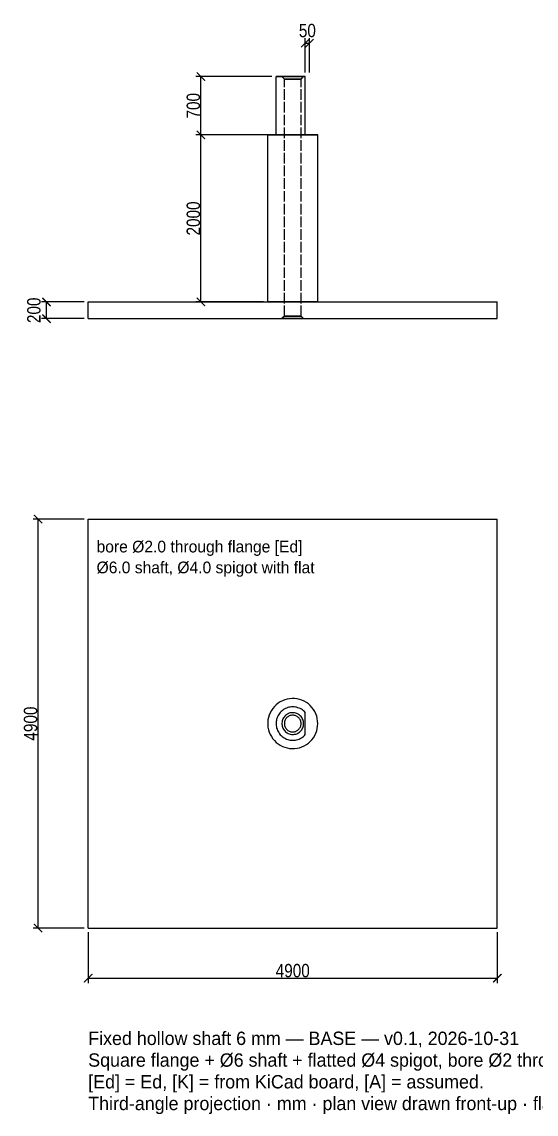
# Model space of a CAD drawing. Header units: millimetres. Extents: x -32 to 106, y -47 to 84.
# Drawn here: x -32.4 to 29.2, y -46.8 to 84 of the extents above; entities that cross this region are included whole.
import ezdxf

# ---------------------------------------------------------------- set-up
doc = ezdxf.new("R2010")
doc.units = ezdxf.units.MM
doc.linetypes.add('DASHED', pattern=[1.524, 1.27, -0.254])
for name, color, linetype in [('DIMS', 3, 'CONTINUOUS'), ('HIDDEN', 8, 'DASHED'), ('TEXT', 7, 'CONTINUOUS'), ('VISIBLE', 7, 'CONTINUOUS')]:
    doc.layers.add(name, color=color, linetype=linetype)
doc.styles.add('OpenSansCondensed-Light', font='OpenSansCondensed-Light.ttf')
doc.dimstyles.new('EZDXF', dxfattribs={"dimtxt": 0.25, "dimasz": 0.175, "dimexe": 0.375, "dimexo": 0.125, "dimgap": 0.1, "dimtad": 1, "dimlfac": 100, "dimzin": 12, "dimdsep": 46, "dimtxsty": 'OpenSansCondensed-Light', "dimblk": 'ARCHTICK', "dimcen": 2.5, "dimazin": 3, "dimtfac": 0.5, "dimtmove": 2, "dimatfit": 3})

# ---------------------------------------------------------------- blocks, each defined once
blk = doc.blocks.new('_ARCHTICK')
at = {"color": 0, "linetype": 'BYBLOCK', "const_width": 0.15}
blk.add_lwpolyline([(-0.5, -0.5), (0.5, 0.5)], dxfattribs=at)

msp = doc.modelspace()

# ---------------------------------------------------------------- linework, layer by layer
at = {"layer": 'HIDDEN'}
for points in [[(-2, 77.5), (-1.94444, 77.5), (-1.88889, 77.5), (-1.83333, 77.5), (-1.77778, 77.5), (-1.72222, 77.5), (-1.66667, 77.5), (-1.61111, 77.5), (-1.55556, 77.5), (-1.5, 77.5), (-1.44444, 77.5), (-1.38889, 77.5), (-1.33333, 77.5), (-1.27778, 77.5), (-1.22222, 77.5), (-1.16667, 77.5), (-1.11111, 77.5), (-1.05556, 77.5), (-1, 77.5), (-0.94444, 77.5), (-0.88889, 77.5), (-0.83333, 77.5), (-0.77778, 77.5), (-0.72222, 77.5), (-0.66667, 77.5), (-0.61111, 77.5), (-0.55556, 77.5), (-0.5, 77.5), (-0.44444, 77.5), (-0.38889, 77.5), (-0.33333, 77.5), (-0.27778, 77.5), (-0.22222, 77.5), (-0.16667, 77.5), (-0.11111, 77.5), (-0.05556, 77.5), (0, 77.5), (0.05556, 77.5), (0.11111, 77.5), (0.16667, 77.5), (0.22222, 77.5), (0.27778, 77.5), (0.33333, 77.5), (0.38889, 77.5), (0.44444, 77.5), (0.5, 77.5), (0.55556, 77.5), (0.61111, 77.5), (0.66667, 77.5), (0.72222, 77.5), (0.77778, 77.5), (0.83333, 77.5), (0.88889, 77.5), (0.94444, 77.5), (1, 77.5), (1.05556, 77.5), (1.11111, 77.5), (1.16667, 77.5), (1.22222, 77.5), (1.27778, 77.5), (1.33333, 77.5), (1.38889, 77.5), (1.44444, 77.5), (1.5, 77.5)], [(1.3, 77.5), (1.25873, 77.5), (1.21746, 77.5), (1.17619, 77.5), (1.13492, 77.5), (1.09365, 77.5), (1.05238, 77.5), (1.01111, 77.5), (0.96984, 77.5), (0.92857, 77.5), (0.8873, 77.5), (0.84603, 77.5), (0.80476, 77.5), (0.76349, 77.5), (0.72222, 77.5), (0.68095, 77.5), (0.63968, 77.5), (0.59841, 77.5), (0.55714, 77.5), (0.51587, 77.5), (0.4746, 77.5), (0.43333, 77.5), (0.39206, 77.5), (0.35079, 77.5), (0.30952, 77.5), (0.26825, 77.5), (0.22698, 77.5), (0.18571, 77.5), (0.14444, 77.5), (0.10317, 77.5), (0.0619, 77.5), (0.02063, 77.5), (-0.02063, 77.5), (-0.0619, 77.5), (-0.10317, 77.5), (-0.14444, 77.5), (-0.18571, 77.5), (-0.22698, 77.5), (-0.26825, 77.5), (-0.30952, 77.5), (-0.35079, 77.5), (-0.39206, 77.5), (-0.43333, 77.5), (-0.4746, 77.5), (-0.51587, 77.5), (-0.55714, 77.5), (-0.59841, 77.5), (-0.63968, 77.5), (-0.68095, 77.5), (-0.72222, 77.5), (-0.76349, 77.5), (-0.80476, 77.5), (-0.84603, 77.5), (-0.8873, 77.5), (-0.92857, 77.5), (-0.96984, 77.5), (-1.01111, 77.5), (-1.05238, 77.5), (-1.09365, 77.5), (-1.13492, 77.5), (-1.17619, 77.5), (-1.21746, 77.5), (-1.25873, 77.5), (-1.3, 77.5)], [(-1.3, 77.5), (-1.25873, 77.5), (-1.21746, 77.5), (-1.17619, 77.5), (-1.13492, 77.5), (-1.09365, 77.5), (-1.05238, 77.5), (-1.01111, 77.5), (-0.96984, 77.5), (-0.92857, 77.5), (-0.8873, 77.5), (-0.84603, 77.5), (-0.80476, 77.5), (-0.76349, 77.5), (-0.72222, 77.5), (-0.68095, 77.5), (-0.63968, 77.5), (-0.59841, 77.5), (-0.55714, 77.5), (-0.51587, 77.5), (-0.4746, 77.5), (-0.43333, 77.5), (-0.39206, 77.5), (-0.35079, 77.5), (-0.30952, 77.5), (-0.26825, 77.5), (-0.22698, 77.5), (-0.18571, 77.5), (-0.14444, 77.5), (-0.10317, 77.5), (-0.0619, 77.5), (-0.02063, 77.5), (0.02063, 77.5), (0.0619, 77.5), (0.10317, 77.5), (0.14444, 77.5), (0.18571, 77.5), (0.22698, 77.5), (0.26825, 77.5), (0.30952, 77.5), (0.35079, 77.5), (0.39206, 77.5), (0.43333, 77.5), (0.4746, 77.5), (0.51587, 77.5), (0.55714, 77.5), (0.59841, 77.5), (0.63968, 77.5), (0.68095, 77.5), (0.72222, 77.5), (0.76349, 77.5), (0.80476, 77.5), (0.84603, 77.5), (0.8873, 77.5), (0.92857, 77.5), (0.96984, 77.5), (1.01111, 77.5), (1.05238, 77.5), (1.09365, 77.5), (1.13492, 77.5), (1.17619, 77.5), (1.21746, 77.5), (1.25873, 77.5), (1.3, 77.5)], [(-1, 77.2), (-1.3, 77.5)], [(1, 77.2), (0.96825, 77.2), (0.93651, 77.2), (0.90476, 77.2), (0.87302, 77.2), (0.84127, 77.2), (0.80952, 77.2), (0.77778, 77.2), (0.74603, 77.2), (0.71429, 77.2), (0.68254, 77.2), (0.65079, 77.2), (0.61905, 77.2), (0.5873, 77.2), (0.55556, 77.2), (0.52381, 77.2), (0.49206, 77.2), (0.46032, 77.2), (0.42857, 77.2), (0.39683, 77.2), (0.36508, 77.2), (0.33333, 77.2), (0.30159, 77.2), (0.26984, 77.2), (0.2381, 77.2), (0.20635, 77.2), (0.1746, 77.2), (0.14286, 77.2), (0.11111, 77.2), (0.07937, 77.2), (0.04762, 77.2), (0.01587, 77.2), (-0.01587, 77.2), (-0.04762, 77.2), (-0.07937, 77.2), (-0.11111, 77.2), (-0.14286, 77.2), (-0.1746, 77.2), (-0.20635, 77.2), (-0.2381, 77.2), (-0.26984, 77.2), (-0.30159, 77.2), (-0.33333, 77.2), (-0.36508, 77.2), (-0.39683, 77.2), (-0.42857, 77.2), (-0.46032, 77.2), (-0.49206, 77.2), (-0.52381, 77.2), (-0.55556, 77.2), (-0.5873, 77.2), (-0.61905, 77.2), (-0.65079, 77.2), (-0.68254, 77.2), (-0.71429, 77.2), (-0.74603, 77.2), (-0.77778, 77.2), (-0.80952, 77.2), (-0.84127, 77.2), (-0.87302, 77.2), (-0.90476, 77.2), (-0.93651, 77.2), (-0.96825, 77.2), (-1, 77.2)], [(-1, 77.2), (-0.96825, 77.2), (-0.93651, 77.2), (-0.90476, 77.2), (-0.87302, 77.2), (-0.84127, 77.2), (-0.80952, 77.2), (-0.77778, 77.2), (-0.74603, 77.2), (-0.71429, 77.2), (-0.68254, 77.2), (-0.65079, 77.2), (-0.61905, 77.2), (-0.5873, 77.2), (-0.55556, 77.2), (-0.52381, 77.2), (-0.49206, 77.2), (-0.46032, 77.2), (-0.42857, 77.2), (-0.39683, 77.2), (-0.36508, 77.2), (-0.33333, 77.2), (-0.30159, 77.2), (-0.26984, 77.2), (-0.2381, 77.2), (-0.20635, 77.2), (-0.1746, 77.2), (-0.14286, 77.2), (-0.11111, 77.2), (-0.07937, 77.2), (-0.04762, 77.2), (-0.01587, 77.2), (0.01587, 77.2), (0.04762, 77.2), (0.07937, 77.2), (0.11111, 77.2), (0.14286, 77.2), (0.1746, 77.2), (0.20635, 77.2), (0.2381, 77.2), (0.26984, 77.2), (0.30159, 77.2), (0.33333, 77.2), (0.36508, 77.2), (0.39683, 77.2), (0.42857, 77.2), (0.46032, 77.2), (0.49206, 77.2), (0.52381, 77.2), (0.55556, 77.2), (0.5873, 77.2), (0.61905, 77.2), (0.65079, 77.2), (0.68254, 77.2), (0.71429, 77.2), (0.74603, 77.2), (0.77778, 77.2), (0.80952, 77.2), (0.84127, 77.2), (0.87302, 77.2), (0.90476, 77.2), (0.93651, 77.2), (0.96825, 77.2), (1, 77.2)], [(-1, 48.8), (-1, 77.2)], [(1, 77.2), (1.3, 77.5)], [(1, 48.8), (1, 77.2)], [(-3, 70.5), (-2.90476, 70.5), (-2.80952, 70.5), (-2.71429, 70.5), (-2.61905, 70.5), (-2.52381, 70.5), (-2.42857, 70.5), (-2.33333, 70.5), (-2.2381, 70.5), (-2.14286, 70.5), (-2.04762, 70.5), (-1.95238, 70.5), (-1.85714, 70.5), (-1.7619, 70.5), (-1.66667, 70.5), (-1.57143, 70.5), (-1.47619, 70.5), (-1.38095, 70.5), (-1.28571, 70.5), (-1.19048, 70.5), (-1.09524, 70.5), (-1, 70.5), (-0.90476, 70.5), (-0.80952, 70.5), (-0.71429, 70.5), (-0.61905, 70.5), (-0.52381, 70.5), (-0.42857, 70.5), (-0.33333, 70.5), (-0.2381, 70.5), (-0.14286, 70.5), (-0.04762, 70.5), (0.04762, 70.5), (0.14286, 70.5), (0.2381, 70.5), (0.33333, 70.5), (0.42857, 70.5), (0.52381, 70.5), (0.61905, 70.5), (0.71429, 70.5), (0.80952, 70.5), (0.90476, 70.5), (1, 70.5), (1.09524, 70.5), (1.19048, 70.5), (1.28571, 70.5), (1.38095, 70.5), (1.47619, 70.5), (1.57143, 70.5), (1.66667, 70.5), (1.7619, 70.5), (1.85714, 70.5), (1.95238, 70.5), (2.04762, 70.5), (2.14286, 70.5), (2.2381, 70.5), (2.33333, 70.5), (2.42857, 70.5), (2.52381, 70.5), (2.61905, 70.5), (2.71429, 70.5), (2.80952, 70.5), (2.90476, 70.5), (3, 70.5)], [(1.5, 70.5), (1.44444, 70.5), (1.38889, 70.5), (1.33333, 70.5), (1.27778, 70.5), (1.22222, 70.5), (1.16667, 70.5), (1.11111, 70.5), (1.05556, 70.5), (1, 70.5), (0.94444, 70.5), (0.88889, 70.5), (0.83333, 70.5), (0.77778, 70.5), (0.72222, 70.5), (0.66667, 70.5), (0.61111, 70.5), (0.55556, 70.5), (0.5, 70.5), (0.44444, 70.5), (0.38889, 70.5), (0.33333, 70.5), (0.27778, 70.5), (0.22222, 70.5), (0.16667, 70.5), (0.11111, 70.5), (0.05556, 70.5), (0, 70.5), (-0.05556, 70.5), (-0.11111, 70.5), (-0.16667, 70.5), (-0.22222, 70.5), (-0.27778, 70.5), (-0.33333, 70.5), (-0.38889, 70.5), (-0.44444, 70.5), (-0.5, 70.5), (-0.55556, 70.5), (-0.61111, 70.5), (-0.66667, 70.5), (-0.72222, 70.5), (-0.77778, 70.5), (-0.83333, 70.5), (-0.88889, 70.5), (-0.94444, 70.5), (-1, 70.5), (-1.05556, 70.5), (-1.11111, 70.5), (-1.16667, 70.5), (-1.22222, 70.5), (-1.27778, 70.5), (-1.33333, 70.5), (-1.38889, 70.5), (-1.44444, 70.5), (-1.5, 70.5), (-1.55556, 70.5), (-1.61111, 70.5), (-1.66667, 70.5), (-1.72222, 70.5), (-1.77778, 70.5), (-1.83333, 70.5), (-1.88889, 70.5), (-1.94444, 70.5), (-2, 70.5)], [(-2, 70.5), (-1.94444, 70.5), (-1.88889, 70.5), (-1.83333, 70.5), (-1.77778, 70.5), (-1.72222, 70.5), (-1.66667, 70.5), (-1.61111, 70.5), (-1.55556, 70.5), (-1.5, 70.5), (-1.44444, 70.5), (-1.38889, 70.5), (-1.33333, 70.5), (-1.27778, 70.5), (-1.22222, 70.5), (-1.16667, 70.5), (-1.11111, 70.5), (-1.05556, 70.5), (-1, 70.5), (-0.94444, 70.5), (-0.88889, 70.5), (-0.83333, 70.5), (-0.77778, 70.5), (-0.72222, 70.5), (-0.66667, 70.5), (-0.61111, 70.5), (-0.55556, 70.5), (-0.5, 70.5), (-0.44444, 70.5), (-0.38889, 70.5), (-0.33333, 70.5), (-0.27778, 70.5), (-0.22222, 70.5), (-0.16667, 70.5), (-0.11111, 70.5), (-0.05556, 70.5), (0, 70.5), (0.05556, 70.5), (0.11111, 70.5), (0.16667, 70.5), (0.22222, 70.5), (0.27778, 70.5), (0.33333, 70.5), (0.38889, 70.5), (0.44444, 70.5), (0.5, 70.5), (0.55556, 70.5), (0.61111, 70.5), (0.66667, 70.5), (0.72222, 70.5), (0.77778, 70.5), (0.83333, 70.5), (0.88889, 70.5), (0.94444, 70.5), (1, 70.5), (1.05556, 70.5), (1.11111, 70.5), (1.16667, 70.5), (1.22222, 70.5), (1.27778, 70.5), (1.33333, 70.5), (1.38889, 70.5), (1.44444, 70.5), (1.5, 70.5)], [(-24.5, 48.5), (-24.5, 50.5)], [(-24.5, 50.5), (24.5, 50.5)], [(3, 50.5), (2.90476, 50.5), (2.80952, 50.5), (2.71429, 50.5), (2.61905, 50.5), (2.52381, 50.5), (2.42857, 50.5), (2.33333, 50.5), (2.2381, 50.5), (2.14286, 50.5), (2.04762, 50.5), (1.95238, 50.5), (1.85714, 50.5), (1.7619, 50.5), (1.66667, 50.5), (1.57143, 50.5), (1.47619, 50.5), (1.38095, 50.5), (1.28571, 50.5), (1.19048, 50.5), (1.09524, 50.5), (1, 50.5), (0.90476, 50.5), (0.80952, 50.5), (0.71429, 50.5), (0.61905, 50.5), (0.52381, 50.5), (0.42857, 50.5), (0.33333, 50.5), (0.2381, 50.5), (0.14286, 50.5), (0.04762, 50.5), (-0.04762, 50.5), (-0.14286, 50.5), (-0.2381, 50.5), (-0.33333, 50.5), (-0.42857, 50.5), (-0.52381, 50.5), (-0.61905, 50.5), (-0.71429, 50.5), (-0.80952, 50.5), (-0.90476, 50.5), (-1, 50.5), (-1.09524, 50.5), (-1.19048, 50.5), (-1.28571, 50.5), (-1.38095, 50.5), (-1.47619, 50.5), (-1.57143, 50.5), (-1.66667, 50.5), (-1.7619, 50.5), (-1.85714, 50.5), (-1.95238, 50.5), (-2.04762, 50.5), (-2.14286, 50.5), (-2.2381, 50.5), (-2.33333, 50.5), (-2.42857, 50.5), (-2.52381, 50.5), (-2.61905, 50.5), (-2.71429, 50.5), (-2.80952, 50.5), (-2.90476, 50.5), (-3, 50.5)], [(-3, 50.5), (-2.90476, 50.5), (-2.80952, 50.5), (-2.71429, 50.5), (-2.61905, 50.5), (-2.52381, 50.5), (-2.42857, 50.5), (-2.33333, 50.5), (-2.2381, 50.5), (-2.14286, 50.5), (-2.04762, 50.5), (-1.95238, 50.5), (-1.85714, 50.5), (-1.7619, 50.5), (-1.66667, 50.5), (-1.57143, 50.5), (-1.47619, 50.5), (-1.38095, 50.5), (-1.28571, 50.5), (-1.19048, 50.5), (-1.09524, 50.5), (-1, 50.5), (-0.90476, 50.5), (-0.80952, 50.5), (-0.71429, 50.5), (-0.61905, 50.5), (-0.52381, 50.5), (-0.42857, 50.5), (-0.33333, 50.5), (-0.2381, 50.5), (-0.14286, 50.5), (-0.04762, 50.5), (0.04762, 50.5), (0.14286, 50.5), (0.2381, 50.5), (0.33333, 50.5), (0.42857, 50.5), (0.52381, 50.5), (0.61905, 50.5), (0.71429, 50.5), (0.80952, 50.5), (0.90476, 50.5), (1, 50.5), (1.09524, 50.5), (1.19048, 50.5), (1.28571, 50.5), (1.38095, 50.5), (1.47619, 50.5), (1.57143, 50.5), (1.66667, 50.5), (1.7619, 50.5), (1.85714, 50.5), (1.95238, 50.5), (2.04762, 50.5), (2.14286, 50.5), (2.2381, 50.5), (2.33333, 50.5), (2.42857, 50.5), (2.52381, 50.5), (2.61905, 50.5), (2.71429, 50.5), (2.80952, 50.5), (2.90476, 50.5), (3, 50.5)], [(24.5, 48.5), (24.5, 50.5)], [(-24.5, 48.5), (24.5, 48.5)], [(-1, 48.8), (-1.3, 48.5)], [(1.3, 48.5), (1.25873, 48.5), (1.21746, 48.5), (1.17619, 48.5), (1.13492, 48.5), (1.09365, 48.5), (1.05238, 48.5), (1.01111, 48.5), (0.96984, 48.5), (0.92857, 48.5), (0.8873, 48.5), (0.84603, 48.5), (0.80476, 48.5), (0.76349, 48.5), (0.72222, 48.5), (0.68095, 48.5), (0.63968, 48.5), (0.59841, 48.5), (0.55714, 48.5), (0.51587, 48.5), (0.4746, 48.5), (0.43333, 48.5), (0.39206, 48.5), (0.35079, 48.5), (0.30952, 48.5), (0.26825, 48.5), (0.22698, 48.5), (0.18571, 48.5), (0.14444, 48.5), (0.10317, 48.5), (0.0619, 48.5), (0.02063, 48.5), (-0.02063, 48.5), (-0.0619, 48.5), (-0.10317, 48.5), (-0.14444, 48.5), (-0.18571, 48.5), (-0.22698, 48.5), (-0.26825, 48.5), (-0.30952, 48.5), (-0.35079, 48.5), (-0.39206, 48.5), (-0.43333, 48.5), (-0.4746, 48.5), (-0.51587, 48.5), (-0.55714, 48.5), (-0.59841, 48.5), (-0.63968, 48.5), (-0.68095, 48.5), (-0.72222, 48.5), (-0.76349, 48.5), (-0.80476, 48.5), (-0.84603, 48.5), (-0.8873, 48.5), (-0.92857, 48.5), (-0.96984, 48.5), (-1.01111, 48.5), (-1.05238, 48.5), (-1.09365, 48.5), (-1.13492, 48.5), (-1.17619, 48.5), (-1.21746, 48.5), (-1.25873, 48.5), (-1.3, 48.5)], [(-1.3, 48.5), (-1.25873, 48.5), (-1.21746, 48.5), (-1.17619, 48.5), (-1.13492, 48.5), (-1.09365, 48.5), (-1.05238, 48.5), (-1.01111, 48.5), (-0.96984, 48.5), (-0.92857, 48.5), (-0.8873, 48.5), (-0.84603, 48.5), (-0.80476, 48.5), (-0.76349, 48.5), (-0.72222, 48.5), (-0.68095, 48.5), (-0.63968, 48.5), (-0.59841, 48.5), (-0.55714, 48.5), (-0.51587, 48.5), (-0.4746, 48.5), (-0.43333, 48.5), (-0.39206, 48.5), (-0.35079, 48.5), (-0.30952, 48.5), (-0.26825, 48.5), (-0.22698, 48.5), (-0.18571, 48.5), (-0.14444, 48.5), (-0.10317, 48.5), (-0.0619, 48.5), (-0.02063, 48.5), (0.02063, 48.5), (0.0619, 48.5), (0.10317, 48.5), (0.14444, 48.5), (0.18571, 48.5), (0.22698, 48.5), (0.26825, 48.5), (0.30952, 48.5), (0.35079, 48.5), (0.39206, 48.5), (0.43333, 48.5), (0.4746, 48.5), (0.51587, 48.5), (0.55714, 48.5), (0.59841, 48.5), (0.63968, 48.5), (0.68095, 48.5), (0.72222, 48.5), (0.76349, 48.5), (0.80476, 48.5), (0.84603, 48.5), (0.8873, 48.5), (0.92857, 48.5), (0.96984, 48.5), (1.01111, 48.5), (1.05238, 48.5), (1.09365, 48.5), (1.13492, 48.5), (1.17619, 48.5), (1.21746, 48.5), (1.25873, 48.5), (1.3, 48.5)], [(1, 48.8), (0.96825, 48.8), (0.93651, 48.8), (0.90476, 48.8), (0.87302, 48.8), (0.84127, 48.8), (0.80952, 48.8), (0.77778, 48.8), (0.74603, 48.8), (0.71429, 48.8), (0.68254, 48.8), (0.65079, 48.8), (0.61905, 48.8), (0.5873, 48.8), (0.55556, 48.8), (0.52381, 48.8), (0.49206, 48.8), (0.46032, 48.8), (0.42857, 48.8), (0.39683, 48.8), (0.36508, 48.8), (0.33333, 48.8), (0.30159, 48.8), (0.26984, 48.8), (0.2381, 48.8), (0.20635, 48.8), (0.1746, 48.8), (0.14286, 48.8), (0.11111, 48.8), (0.07937, 48.8), (0.04762, 48.8), (0.01587, 48.8), (-0.01587, 48.8), (-0.04762, 48.8), (-0.07937, 48.8), (-0.11111, 48.8), (-0.14286, 48.8), (-0.1746, 48.8), (-0.20635, 48.8), (-0.2381, 48.8), (-0.26984, 48.8), (-0.30159, 48.8), (-0.33333, 48.8), (-0.36508, 48.8), (-0.39683, 48.8), (-0.42857, 48.8), (-0.46032, 48.8), (-0.49206, 48.8), (-0.52381, 48.8), (-0.55556, 48.8), (-0.5873, 48.8), (-0.61905, 48.8), (-0.65079, 48.8), (-0.68254, 48.8), (-0.71429, 48.8), (-0.74603, 48.8), (-0.77778, 48.8), (-0.80952, 48.8), (-0.84127, 48.8), (-0.87302, 48.8), (-0.90476, 48.8), (-0.93651, 48.8), (-0.96825, 48.8), (-1, 48.8)], [(-1, 48.8), (-0.96825, 48.8), (-0.93651, 48.8), (-0.90476, 48.8), (-0.87302, 48.8), (-0.84127, 48.8), (-0.80952, 48.8), (-0.77778, 48.8), (-0.74603, 48.8), (-0.71429, 48.8), (-0.68254, 48.8), (-0.65079, 48.8), (-0.61905, 48.8), (-0.5873, 48.8), (-0.55556, 48.8), (-0.52381, 48.8), (-0.49206, 48.8), (-0.46032, 48.8), (-0.42857, 48.8), (-0.39683, 48.8), (-0.36508, 48.8), (-0.33333, 48.8), (-0.30159, 48.8), (-0.26984, 48.8), (-0.2381, 48.8), (-0.20635, 48.8), (-0.1746, 48.8), (-0.14286, 48.8), (-0.11111, 48.8), (-0.07937, 48.8), (-0.04762, 48.8), (-0.01587, 48.8), (0.01587, 48.8), (0.04762, 48.8), (0.07937, 48.8), (0.11111, 48.8), (0.14286, 48.8), (0.1746, 48.8), (0.20635, 48.8), (0.2381, 48.8), (0.26984, 48.8), (0.30159, 48.8), (0.33333, 48.8), (0.36508, 48.8), (0.39683, 48.8), (0.42857, 48.8), (0.46032, 48.8), (0.49206, 48.8), (0.52381, 48.8), (0.55556, 48.8), (0.5873, 48.8), (0.61905, 48.8), (0.65079, 48.8), (0.68254, 48.8), (0.71429, 48.8), (0.74603, 48.8), (0.77778, 48.8), (0.80952, 48.8), (0.84127, 48.8), (0.87302, 48.8), (0.90476, 48.8), (0.93651, 48.8), (0.96825, 48.8), (1, 48.8)], [(1.3, 48.5), (1, 48.8)], [(-24.5, -24.5), (-24.5, 24.5)], [(-24.5, 24.5), (24.5, 24.5)], [(24.5, -24.5), (24.5, 24.5)], [(3, 0), (2.98509, 0.2987), (2.94052, 0.59444), (2.86672, 0.88427), (2.76443, 1.1653), (2.63466, 1.43476), (2.47872, 1.68996), (2.29813, 1.92836), (2.09471, 2.1476), (1.87047, 2.34549), (1.62764, 2.52008), (1.36863, 2.66962), (1.09602, 2.79262), (0.81252, 2.88787), (0.52094, 2.95442), (0.22419, 2.99161), (-0.07479, 2.99907), (-0.37303, 2.97672), (-0.66756, 2.92478), (-0.95546, 2.84378), (-1.23386, 2.73452), (-1.5, 2.59808), (-1.75123, 2.43581), (-1.98506, 2.24934), (-2.19916, 2.04052), (-2.3914, 1.81141), (-2.55987, 1.56431), (-2.70291, 1.30165), (-2.81908, 1.02606), (-2.90723, 0.74027), (-2.96649, 0.44713), (-2.99627, 0.14954), (-2.99627, -0.14954), (-2.96649, -0.44713), (-2.90723, -0.74027), (-2.81908, -1.02606), (-2.70291, -1.30165), (-2.55987, -1.56431), (-2.3914, -1.81141), (-2.19916, -2.04052), (-1.98506, -2.24934), (-1.75123, -2.43581), (-1.5, -2.59808), (-1.23386, -2.73452), (-0.95546, -2.84378), (-0.66756, -2.92478), (-0.37303, -2.97672), (-0.07479, -2.99907), (0.22419, -2.99161), (0.52094, -2.95442), (0.81252, -2.88787), (1.09602, -2.79262), (1.36863, -2.66962), (1.62764, -2.52008), (1.87047, -2.34549), (2.09471, -2.1476), (2.29813, -1.92836), (2.47872, -1.68996), (2.63466, -1.43476), (2.76443, -1.1653), (2.86672, -0.88427), (2.94052, -0.59444), (2.98509, -0.2987), (3, 0)], [(1.5, 1.32288), (1.3941, 1.43405), (1.27998, 1.53677), (1.15831, 1.63043), (1.02982, 1.71449), (0.89527, 1.78843), (0.75543, 1.85184), (0.61114, 1.90434), (0.46325, 1.94561), (0.31263, 1.97541), (0.16017, 1.99358), (0.00676, 1.99999), (-0.14668, 1.99461), (-0.29927, 1.97748), (-0.45008, 1.9487), (-0.59825, 1.90843), (-0.74289, 1.85691), (-0.88315, 1.79445), (-1.01821, 1.72141), (-1.14726, 1.63823), (-1.26956, 1.54539), (-1.38437, 1.44344), (-1.49102, 1.33299), (-1.58888, 1.21468), (-1.67738, 1.08921), (-1.756, 0.95732), (-1.82426, 0.81979), (-1.88178, 0.67743), (-1.9282, 0.53108), (-1.96326, 0.38159), (-1.98675, 0.22986), (-1.99853, 0.07677), (-1.99853, -0.07677), (-1.98675, -0.22986), (-1.96326, -0.38159), (-1.9282, -0.53108), (-1.88178, -0.67743), (-1.82426, -0.81979), (-1.756, -0.95732), (-1.67738, -1.08921), (-1.58888, -1.21468), (-1.49102, -1.33299), (-1.38437, -1.44344), (-1.26956, -1.54539), (-1.14726, -1.63823), (-1.01821, -1.72141), (-0.88315, -1.79445), (-0.74289, -1.85691), (-0.59825, -1.90843), (-0.45008, -1.9487), (-0.29927, -1.97748), (-0.14668, -1.99461), (0.00676, -1.99999), (0.16017, -1.99358), (0.31263, -1.97541), (0.46325, -1.94561), (0.61114, -1.90434), (0.75543, -1.85184), (0.89527, -1.78843), (1.02982, -1.71449), (1.15831, -1.63043), (1.27998, -1.53677), (1.3941, -1.43405), (1.5, -1.32288)], [(1.5, -1.32288), (1.5, 1.32288)], [(1.3, 0), (1.29354, 0.12944), (1.27422, 0.25759), (1.24224, 0.38318), (1.19792, 0.50497), (1.14169, 0.62173), (1.07411, 0.73232), (0.99586, 0.83562), (0.90771, 0.93063), (0.81054, 1.01638), (0.70531, 1.09203), (0.59307, 1.15683), (0.47494, 1.21014), (0.35209, 1.25141), (0.22574, 1.28025), (0.09715, 1.29636), (-0.03241, 1.2996), (-0.16165, 1.28991), (-0.28928, 1.26741), (-0.41403, 1.23231), (-0.53467, 1.18496), (-0.65, 1.12583), (-0.75887, 1.05552), (-0.86019, 0.97472), (-0.95297, 0.88422), (-1.03627, 0.78495), (-1.10928, 0.67787), (-1.17126, 0.56405), (-1.2216, 0.44463), (-1.2598, 0.32078), (-1.28548, 0.19375), (-1.29838, 0.0648), (-1.29838, -0.0648), (-1.28548, -0.19375), (-1.2598, -0.32078), (-1.2216, -0.44463), (-1.17126, -0.56405), (-1.10928, -0.67787), (-1.03627, -0.78495), (-0.95297, -0.88422), (-0.86019, -0.97472), (-0.75887, -1.05552), (-0.65, -1.12583), (-0.53467, -1.18496), (-0.41403, -1.23231), (-0.28928, -1.26741), (-0.16165, -1.28991), (-0.03241, -1.2996), (0.09715, -1.29636), (0.22574, -1.28025), (0.35209, -1.25141), (0.47494, -1.21014), (0.59307, -1.15683), (0.70531, -1.09203), (0.81054, -1.01638), (0.90771, -0.93063), (0.99586, -0.83562), (1.07411, -0.73232), (1.14169, -0.62173), (1.19792, -0.50497), (1.24224, -0.38318), (1.27422, -0.25759), (1.29354, -0.12944), (1.3, 0)], [(1, 0), (0.99503, 0.09957), (0.98017, 0.19815), (0.95557, 0.29476), (0.92148, 0.38843), (0.87822, 0.47825), (0.82624, 0.56332), (0.76604, 0.64279), (0.69824, 0.71587), (0.62349, 0.78183), (0.54255, 0.84003), (0.45621, 0.88987), (0.36534, 0.93087), (0.27084, 0.96262), (0.17365, 0.98481), (0.07473, 0.9972), (-0.02493, 0.99969), (-0.12434, 0.99224), (-0.22252, 0.97493), (-0.31849, 0.94793), (-0.41129, 0.91151), (-0.5, 0.86603), (-0.58374, 0.81194), (-0.66169, 0.74978), (-0.73305, 0.68017), (-0.79713, 0.6038), (-0.85329, 0.52144), (-0.90097, 0.43388), (-0.93969, 0.34202), (-0.96908, 0.24676), (-0.98883, 0.14904), (-0.99876, 0.04985), (-0.99876, -0.04985), (-0.98883, -0.14904), (-0.96908, -0.24676), (-0.93969, -0.34202), (-0.90097, -0.43388), (-0.85329, -0.52144), (-0.79713, -0.6038), (-0.73305, -0.68017), (-0.66169, -0.74978), (-0.58374, -0.81194), (-0.5, -0.86603), (-0.41129, -0.91151), (-0.31849, -0.94793), (-0.22252, -0.97493), (-0.12434, -0.99224), (-0.02493, -0.99969), (0.07473, -0.9972), (0.17365, -0.98481), (0.27084, -0.96262), (0.36534, -0.93087), (0.45621, -0.88987), (0.54255, -0.84003), (0.62349, -0.78183), (0.69824, -0.71587), (0.76604, -0.64279), (0.82624, -0.56332), (0.87822, -0.47825), (0.92148, -0.38843), (0.95557, -0.29476), (0.98017, -0.19815), (0.99503, -0.09957), (1, 0)], [(-24.5, -24.5), (24.5, -24.5)]]:
    msp.add_lwpolyline(points, dxfattribs=at)
at = {"layer": 'VISIBLE'}
for points in [[(1.5, 77.5), (1.44444, 77.5), (1.38889, 77.5), (1.33333, 77.5), (1.27778, 77.5), (1.22222, 77.5), (1.16667, 77.5), (1.11111, 77.5), (1.05556, 77.5), (1, 77.5), (0.94444, 77.5), (0.88889, 77.5), (0.83333, 77.5), (0.77778, 77.5), (0.72222, 77.5), (0.66667, 77.5), (0.61111, 77.5), (0.55556, 77.5), (0.5, 77.5), (0.44444, 77.5), (0.38889, 77.5), (0.33333, 77.5), (0.27778, 77.5), (0.22222, 77.5), (0.16667, 77.5), (0.11111, 77.5), (0.05556, 77.5), (0, 77.5), (-0.05556, 77.5), (-0.11111, 77.5), (-0.16667, 77.5), (-0.22222, 77.5), (-0.27778, 77.5), (-0.33333, 77.5), (-0.38889, 77.5), (-0.44444, 77.5), (-0.5, 77.5), (-0.55556, 77.5), (-0.61111, 77.5), (-0.66667, 77.5), (-0.72222, 77.5), (-0.77778, 77.5), (-0.83333, 77.5), (-0.88889, 77.5), (-0.94444, 77.5), (-1, 77.5), (-1.05556, 77.5), (-1.11111, 77.5), (-1.16667, 77.5), (-1.22222, 77.5), (-1.27778, 77.5), (-1.33333, 77.5), (-1.38889, 77.5), (-1.44444, 77.5), (-1.5, 77.5), (-1.55556, 77.5), (-1.61111, 77.5), (-1.66667, 77.5), (-1.72222, 77.5), (-1.77778, 77.5), (-1.83333, 77.5), (-1.88889, 77.5), (-1.94444, 77.5), (-2, 77.5)], [(-2, 70.5), (-2, 77.5)], [(1.5, 70.5), (1.5, 77.5)], [(1.5, 70.5), (1.5, 77.5)], [(3, 70.5), (2.90476, 70.5), (2.80952, 70.5), (2.71429, 70.5), (2.61905, 70.5), (2.52381, 70.5), (2.42857, 70.5), (2.33333, 70.5), (2.2381, 70.5), (2.14286, 70.5), (2.04762, 70.5), (1.95238, 70.5), (1.85714, 70.5), (1.7619, 70.5), (1.66667, 70.5), (1.57143, 70.5), (1.47619, 70.5), (1.38095, 70.5), (1.28571, 70.5), (1.19048, 70.5), (1.09524, 70.5), (1, 70.5), (0.90476, 70.5), (0.80952, 70.5), (0.71429, 70.5), (0.61905, 70.5), (0.52381, 70.5), (0.42857, 70.5), (0.33333, 70.5), (0.2381, 70.5), (0.14286, 70.5), (0.04762, 70.5), (-0.04762, 70.5), (-0.14286, 70.5), (-0.2381, 70.5), (-0.33333, 70.5), (-0.42857, 70.5), (-0.52381, 70.5), (-0.61905, 70.5), (-0.71429, 70.5), (-0.80952, 70.5), (-0.90476, 70.5), (-1, 70.5), (-1.09524, 70.5), (-1.19048, 70.5), (-1.28571, 70.5), (-1.38095, 70.5), (-1.47619, 70.5), (-1.57143, 70.5), (-1.66667, 70.5), (-1.7619, 70.5), (-1.85714, 70.5), (-1.95238, 70.5), (-2.04762, 70.5), (-2.14286, 70.5), (-2.2381, 70.5), (-2.33333, 70.5), (-2.42857, 70.5), (-2.52381, 70.5), (-2.61905, 70.5), (-2.71429, 70.5), (-2.80952, 70.5), (-2.90476, 70.5), (-3, 70.5)], [(-3, 50.5), (-3, 70.5)], [(3, 50.5), (3, 70.5)], [(-24.5, 48.5), (-24.5, 50.5)], [(-24.5, 50.5), (24.5, 50.5)], [(24.5, 48.5), (24.5, 50.5)], [(-24.5, 48.5), (24.5, 48.5)], [(-24.5, -24.5), (-24.5, 24.5)], [(-24.5, 24.5), (24.5, 24.5)], [(24.5, -24.5), (24.5, 24.5)], [(3, 0), (2.98509, 0.2987), (2.94052, 0.59444), (2.86672, 0.88427), (2.76443, 1.1653), (2.63466, 1.43476), (2.47872, 1.68996), (2.29813, 1.92836), (2.09471, 2.1476), (1.87047, 2.34549), (1.62764, 2.52008), (1.36863, 2.66962), (1.09602, 2.79262), (0.81252, 2.88787), (0.52094, 2.95442), (0.22419, 2.99161), (-0.07479, 2.99907), (-0.37303, 2.97672), (-0.66756, 2.92478), (-0.95546, 2.84378), (-1.23386, 2.73452), (-1.5, 2.59808), (-1.75123, 2.43581), (-1.98506, 2.24934), (-2.19916, 2.04052), (-2.3914, 1.81141), (-2.55987, 1.56431), (-2.70291, 1.30165), (-2.81908, 1.02606), (-2.90723, 0.74027), (-2.96649, 0.44713), (-2.99627, 0.14954), (-2.99627, -0.14954), (-2.96649, -0.44713), (-2.90723, -0.74027), (-2.81908, -1.02606), (-2.70291, -1.30165), (-2.55987, -1.56431), (-2.3914, -1.81141), (-2.19916, -2.04052), (-1.98506, -2.24934), (-1.75123, -2.43581), (-1.5, -2.59808), (-1.23386, -2.73452), (-0.95546, -2.84378), (-0.66756, -2.92478), (-0.37303, -2.97672), (-0.07479, -2.99907), (0.22419, -2.99161), (0.52094, -2.95442), (0.81252, -2.88787), (1.09602, -2.79262), (1.36863, -2.66962), (1.62764, -2.52008), (1.87047, -2.34549), (2.09471, -2.1476), (2.29813, -1.92836), (2.47872, -1.68996), (2.63466, -1.43476), (2.76443, -1.1653), (2.86672, -0.88427), (2.94052, -0.59444), (2.98509, -0.2987), (3, 0)], [(1.5, 1.32288), (1.3941, 1.43405), (1.27998, 1.53677), (1.15831, 1.63043), (1.02982, 1.71449), (0.89527, 1.78843), (0.75543, 1.85184), (0.61114, 1.90434), (0.46325, 1.94561), (0.31263, 1.97541), (0.16017, 1.99358), (0.00676, 1.99999), (-0.14668, 1.99461), (-0.29927, 1.97748), (-0.45008, 1.9487), (-0.59825, 1.90843), (-0.74289, 1.85691), (-0.88315, 1.79445), (-1.01821, 1.72141), (-1.14726, 1.63823), (-1.26956, 1.54539), (-1.38437, 1.44344), (-1.49102, 1.33299), (-1.58888, 1.21468), (-1.67738, 1.08921), (-1.756, 0.95732), (-1.82426, 0.81979), (-1.88178, 0.67743), (-1.9282, 0.53108), (-1.96326, 0.38159), (-1.98675, 0.22986), (-1.99853, 0.07677), (-1.99853, -0.07677), (-1.98675, -0.22986), (-1.96326, -0.38159), (-1.9282, -0.53108), (-1.88178, -0.67743), (-1.82426, -0.81979), (-1.756, -0.95732), (-1.67738, -1.08921), (-1.58888, -1.21468), (-1.49102, -1.33299), (-1.38437, -1.44344), (-1.26956, -1.54539), (-1.14726, -1.63823), (-1.01821, -1.72141), (-0.88315, -1.79445), (-0.74289, -1.85691), (-0.59825, -1.90843), (-0.45008, -1.9487), (-0.29927, -1.97748), (-0.14668, -1.99461), (0.00676, -1.99999), (0.16017, -1.99358), (0.31263, -1.97541), (0.46325, -1.94561), (0.61114, -1.90434), (0.75543, -1.85184), (0.89527, -1.78843), (1.02982, -1.71449), (1.15831, -1.63043), (1.27998, -1.53677), (1.3941, -1.43405), (1.5, -1.32288)], [(1.5, -1.32288), (1.5, 1.32288)], [(1.3, 0), (1.29354, 0.12944), (1.27422, 0.25759), (1.24224, 0.38318), (1.19792, 0.50497), (1.14169, 0.62173), (1.07411, 0.73232), (0.99586, 0.83562), (0.90771, 0.93063), (0.81054, 1.01638), (0.70531, 1.09203), (0.59307, 1.15683), (0.47494, 1.21014), (0.35209, 1.25141), (0.22574, 1.28025), (0.09715, 1.29636), (-0.03241, 1.2996), (-0.16165, 1.28991), (-0.28928, 1.26741), (-0.41403, 1.23231), (-0.53467, 1.18496), (-0.65, 1.12583), (-0.75887, 1.05552), (-0.86019, 0.97472), (-0.95297, 0.88422), (-1.03627, 0.78495), (-1.10928, 0.67787), (-1.17126, 0.56405), (-1.2216, 0.44463), (-1.2598, 0.32078), (-1.28548, 0.19375), (-1.29838, 0.0648), (-1.29838, -0.0648), (-1.28548, -0.19375), (-1.2598, -0.32078), (-1.2216, -0.44463), (-1.17126, -0.56405), (-1.10928, -0.67787), (-1.03627, -0.78495), (-0.95297, -0.88422), (-0.86019, -0.97472), (-0.75887, -1.05552), (-0.65, -1.12583), (-0.53467, -1.18496), (-0.41403, -1.23231), (-0.28928, -1.26741), (-0.16165, -1.28991), (-0.03241, -1.2996), (0.09715, -1.29636), (0.22574, -1.28025), (0.35209, -1.25141), (0.47494, -1.21014), (0.59307, -1.15683), (0.70531, -1.09203), (0.81054, -1.01638), (0.90771, -0.93063), (0.99586, -0.83562), (1.07411, -0.73232), (1.14169, -0.62173), (1.19792, -0.50497), (1.24224, -0.38318), (1.27422, -0.25759), (1.29354, -0.12944), (1.3, 0)], [(1, 0), (0.99503, 0.09957), (0.98017, 0.19815), (0.95557, 0.29476), (0.92148, 0.38843), (0.87822, 0.47825), (0.82624, 0.56332), (0.76604, 0.64279), (0.69824, 0.71587), (0.62349, 0.78183), (0.54255, 0.84003), (0.45621, 0.88987), (0.36534, 0.93087), (0.27084, 0.96262), (0.17365, 0.98481), (0.07473, 0.9972), (-0.02493, 0.99969), (-0.12434, 0.99224), (-0.22252, 0.97493), (-0.31849, 0.94793), (-0.41129, 0.91151), (-0.5, 0.86603), (-0.58374, 0.81194), (-0.66169, 0.74978), (-0.73305, 0.68017), (-0.79713, 0.6038), (-0.85329, 0.52144), (-0.90097, 0.43388), (-0.93969, 0.34202), (-0.96908, 0.24676), (-0.98883, 0.14904), (-0.99876, 0.04985), (-0.99876, -0.04985), (-0.98883, -0.14904), (-0.96908, -0.24676), (-0.93969, -0.34202), (-0.90097, -0.43388), (-0.85329, -0.52144), (-0.79713, -0.6038), (-0.73305, -0.68017), (-0.66169, -0.74978), (-0.58374, -0.81194), (-0.5, -0.86603), (-0.41129, -0.91151), (-0.31849, -0.94793), (-0.22252, -0.97493), (-0.12434, -0.99224), (-0.02493, -0.99969), (0.07473, -0.9972), (0.17365, -0.98481), (0.27084, -0.96262), (0.36534, -0.93087), (0.45621, -0.88987), (0.54255, -0.84003), (0.62349, -0.78183), (0.69824, -0.71587), (0.76604, -0.64279), (0.82624, -0.56332), (0.87822, -0.47825), (0.92148, -0.38843), (0.95557, -0.29476), (0.98017, -0.19815), (0.99503, -0.09957), (1, 0)], [(-24.5, -24.5), (24.5, -24.5)]]:
    msp.add_lwpolyline(points, dxfattribs=at)

# ---------------------------------------------------------------- texts
at = {"layer": 'TEXT'}
for s, height, p in [('bore Ø2.0 through flange [Ed]', 1.4, (-23.5, 20.5)), ('Ø6.0 shaft, Ø4.0 spigot with flat', 1.4, (-23.5, 18)), ('Fixed hollow shaft 6 mm — BASE — v0.1, 2026-10-31', 1.6, (-24.5, -38.5)), ('Square flange + Ø6 shaft + flatted Ø4 spigot, bore Ø2 through.', 1.6, (-24.5, -41.1)), ('[Ed] = Ed, [K] = from KiCad board, [A] = assumed.', 1.6, (-24.5, -43.7)), ('Third-angle projection · mm · plan view drawn front-up · flat faces +X', 1.6, (-24.5, -46.3))]:
    msp.add_text(s, height=height, dxfattribs=at).set_placement(p)

# ---------------------------------------------------------------- dimensions: what is measured, and where the dimension line sits
at = {"layer": 'DIMS'}
for base, p1, p2 in [((1.5, 81.5), (1.5, 77.5), (2, 77.5)), ((-24.5, -30.5), (-24.5, -24.5), (24.5, -24.5))]:
    msp.add_linear_dim(base=base, p1=p1, p2=p2, dimstyle='EZDXF', override={"dimtxt": 1.6, "dimasz": 1, "dimexe": 0.6, "dimexo": 0.5, "dimdec": 2}, dxfattribs=at).render()
for base, p1, p2 in [((-11, 70.5), (-2, 70.5), (-2, 77.5)), ((-11, 50.5), (-3, 50.5), (-3, 70.5)), ((-29.5, 48.5), (-24.5, 48.5), (-24.5, 50.5)), ((-30.5, -24.5), (-24.5, -24.5), (-24.5, 24.5))]:
    msp.add_linear_dim(base=base, p1=p1, p2=p2, angle=90, dimstyle='EZDXF', override={"dimtxt": 1.6, "dimasz": 1, "dimexe": 0.6, "dimexo": 0.5, "dimdec": 2}, dxfattribs=at).render()

doc.saveas('drawing.dxf')
